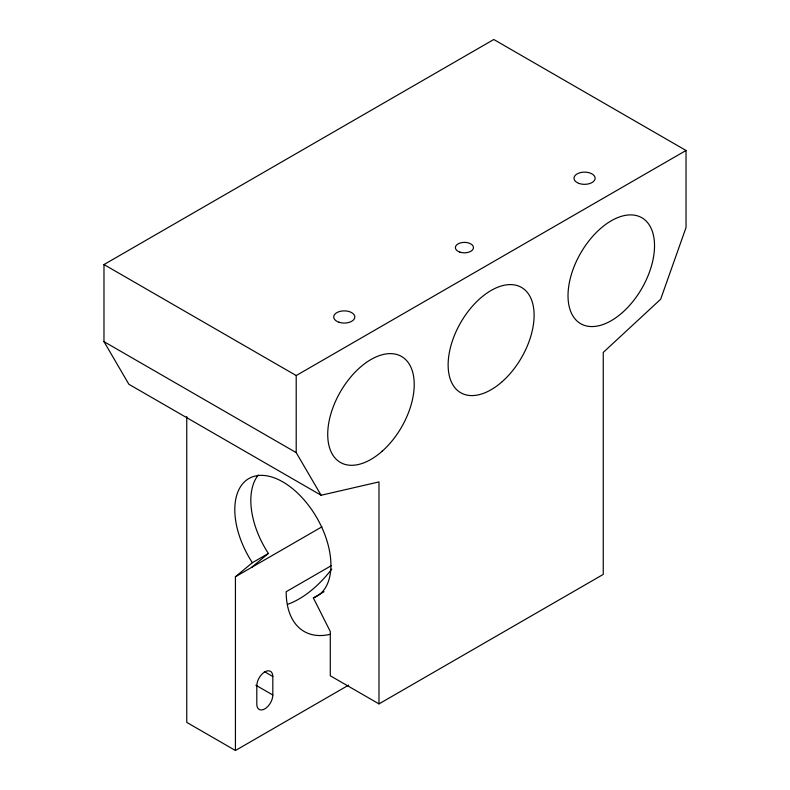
<?xml version="1.0" encoding="UTF-8"?>
<svg xmlns="http://www.w3.org/2000/svg" width="790" height="790" viewBox="0 0 790 790"><rect width="100%" height="100%" fill="white"/><g stroke="black" fill="none" stroke-linecap="round" stroke-linejoin="round"><path stroke-width="1.19" d="M186.746 416.547L186.746 722.386L235.43 750.5L235.43 576.749L252.375 562.697L268.393 553.454A67.97 39.243 60 0 1 258.281 475.027M251.457 567.506L268.393 553.454M378.983 703.89L378.983 481.91L321.125 495.261L128.889 384.276L103.974 341.635L103.974 264.561L493.79 39.5L686.026 150.485L686.026 227.56L660.657 299.242L603.254 352.429L603.254 574.399L378.983 703.89L330.289 675.776L330.289 631.516L313.353 597.902A67.97 39.243 60 0 0 317.935 519.721A67.97 39.243 60 0 0 247.784 479.214A67.97 39.243 60 0 0 252.375 562.697M103.974 264.561L296.21 375.546L686.026 150.485M235.43 576.749L321.945 526.812M331.553 565.521L286.168 591.72A86.851 50.145 -60 0 0 330.497 634.242M313.353 597.902L324.028 591.74M235.43 750.5L348.637 685.137M103.974 341.635L296.21 452.621L321.125 495.261M264.344 671.619L272.817 676.507L272.817 695.002A11.327 6.537 -60 0 1 264.808 708.877A11.327 6.537 -60 0 1 256.799 704.255L256.799 685.76A11.327 6.537 -60 0 1 264.808 671.885A11.327 6.537 -60 0 1 272.817 676.507M255.881 685.226L272.817 695.002M296.21 375.546L296.21 452.621M331.741 569.086A86.851 50.145 -60 0 1 287.451 604.429M502.243 381.61A60.791 35.096 -60 0 0 521.519 287.442A60.791 35.096 -60 0 0 449.599 351.214A60.791 35.096 -60 0 0 502.243 381.61M459.889 252.129A9.065 5.234 0 0 0 473.477 247.606A9.065 5.234 0 0 0 459.889 243.073A9.065 5.234 0 0 0 459.889 252.129M338.989 322.251A10.576 6.103 0 0 0 354.838 316.968A10.576 6.103 0 0 0 338.989 311.685A10.576 6.103 0 0 0 338.989 322.251M579.277 183.517A10.576 6.103 0 0 0 595.137 178.234A10.576 6.103 0 0 0 579.277 172.951A10.576 6.103 0 0 0 579.277 183.517M382.163 451.238A61.166 35.313 -60 0 0 401.557 356.488A61.166 35.313 -60 0 0 329.193 420.655A61.166 35.313 -60 0 0 382.163 451.238M622.461 312.504A61.166 35.313 -60 0 0 641.855 217.754A61.166 35.313 -60 0 0 569.491 281.921A61.166 35.313 -60 0 0 622.461 312.504"/></g></svg>
